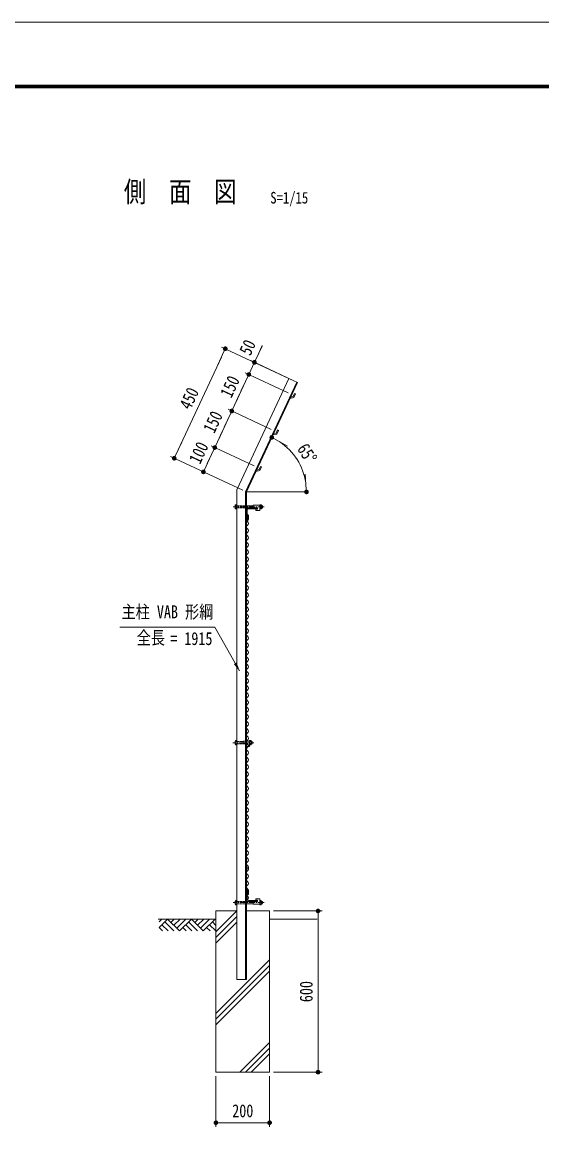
# Model space of a CAD drawing. Units: millimetres, scale not verified. Extents: x -4455 to 4455, y -3150 to 3150.
# Drawn here: x -343 to 1592, y -1005 to 3150 of the extents above; entities that cross this region are included whole.
import ezdxf
from ezdxf.enums import TextEntityAlignment as Align

# ---------------------------------------------------------------- set-up
doc = ezdxf.new("R2010")
doc.units = ezdxf.units.MM
doc.header["$LTSCALE"] = 30
doc.linetypes.add('USER2', pattern=[1.125, 0.75, -0.125, 0.125, -0.125])
doc.linetypes.add('USER4', pattern=[0.1875, 0.125, -0.0625])
for name, color, linetype, lineweight in [('0-0_D-STR-TXT', 3, 'Continuous', 13), ('0-1_D-STR2', 2, 'Continuous', 13), ('0-2_D-STR-DIM', 4, 'Continuous', 13), ('0-3_D-BMK', 2, 'USER2', 13), ('0-4_D-STR1', 1, 'Continuous', 18), ('0-5_D-STR3', 3, 'Continuous', 13), ('0-6_GL', 7, 'Continuous', 9), ('0-A_0', 7, 'Continuous', 9), ('0-B_4基礎', 4, 'Continuous', 18), ('0-C_1部材', 3, 'Continuous', 18), ('0-E_SUNPOU', 1, 'Continuous', 18), ('0-F_7詳細', 3, 'Continuous', 18), ('1-1_AMI', 3, 'Continuous', 18), ('1-2_D-TTL', 7, 'Continuous', 9)]:
    doc.layers.add(name, color=color, linetype=linetype, lineweight=lineweight)
doc.layers.add('0-8_D-TTL-TXT', color=7, linetype='Continuous')
doc.styles.add('ＭＳ ゴシック', font='')
doc.styles.get('ＭＳ ゴシック').set_extended_font_data('MS Gothic')

# ---------------------------------------------------------------- blocks, each defined once
blk = doc.blocks.new('M1')
at = {"layer": '0-E_SUNPOU'}
blk.add_line((-7.5, 0), (-57.86, 0), dxfattribs=at)
for points in [[(0, 0), (-7.5, 0), (-7.44, 0.94)], [(0, 0), (-7.44, -0.94), (-7.5, 0)], [(0, 0), (-7.44, 0.94), (-7.26, 1.87)], [(0, 0), (-7.26, -1.87), (-7.44, -0.94)], [(0, 0), (-7.26, 1.87), (-6.97, 2.76)], [(0, 0), (-6.97, -2.76), (-7.26, -1.87)], [(0, 0), (-6.97, 2.76), (-6.57, 3.61)], [(0, 0), (-6.57, -3.61), (-6.97, -2.76)], [(0, 0), (-6.57, 3.61), (-6.07, 4.41)], [(0, 0), (-6.07, -4.41), (-6.57, -3.61)], [(0, 0), (-6.07, 4.41), (-5.47, 5.13)], [(0, 0), (-5.47, -5.13), (-6.07, -4.41)], [(0, 0), (-5.47, 5.13), (-4.78, 5.78)], [(0, 0), (-4.78, -5.78), (-5.47, -5.13)], [(0, 0), (-4.78, 5.78), (-4.02, 6.33)], [(0, 0), (-4.02, -6.33), (-4.78, -5.78)], [(0, 0), (-4.02, 6.33), (-3.19, 6.79)], [(0, 0), (-3.19, -6.79), (-4.02, -6.33)], [(0, 0), (-3.19, 6.79), (-2.32, 7.13)], [(0, 0), (-2.32, -7.13), (-3.19, -6.79)], [(0, 0), (-2.32, 7.13), (-1.41, 7.37)], [(0, 0), (-1.41, -7.37), (-2.32, -7.13)], [(0, 0), (-1.41, 7.37), (-0.47, 7.49)], [(0, 0), (-0.47, -7.49), (-1.41, -7.37)], [(0, 0), (-0.47, 7.49), (0.47, 7.49)], [(0, 0), (0.47, -7.49), (-0.47, -7.49)], [(0, 0), (0.47, 7.49), (1.41, 7.37)], [(0, 0), (1.41, 7.37), (2.32, 7.13)], [(0, 0), (2.32, 7.13), (3.19, 6.79)], [(0, 0), (3.19, 6.79), (4.02, 6.33)], [(0, 0), (4.02, 6.33), (4.78, 5.78)], [(0, 0), (4.78, 5.78), (5.47, 5.13)], [(0, 0), (5.47, 5.13), (6.07, 4.41)], [(0, 0), (6.07, 4.41), (6.57, 3.61)], [(0, 0), (6.57, 3.61), (6.97, 2.76)], [(0, 0), (6.97, 2.76), (7.26, 1.87)], [(0, 0), (7.26, 1.87), (7.44, 0.94)], [(0, 0), (7.44, 0.94), (7.5, 0)], [(0, 0), (1.41, -7.37), (0.47, -7.49)], [(0, 0), (2.32, -7.13), (1.41, -7.37)], [(0, 0), (3.19, -6.79), (2.32, -7.13)], [(0, 0), (4.02, -6.33), (3.19, -6.79)], [(0, 0), (4.78, -5.78), (4.02, -6.33)], [(0, 0), (5.47, -5.13), (4.78, -5.78)], [(0, 0), (6.07, -4.41), (5.47, -5.13)], [(0, 0), (6.57, -3.61), (6.07, -4.41)], [(0, 0), (6.97, -2.76), (6.57, -3.61)], [(0, 0), (7.26, -1.87), (6.97, -2.76)], [(0, 0), (7.44, -0.94), (7.26, -1.87)], [(0, 0), (7.5, 0), (7.44, -0.94)]]:
    blk.add_solid(points, dxfattribs=at)
blk = doc.blocks.new('GL-マーク')
at = {"layer": '0-A_0', "color": 1, "lineweight": 18}
for p, q in [((-418.12, -21.21), (-396.91, 0)), ((-418.12, -63.64), (-354.48, 0)), ((-354.48, 0), (-265.86, -88.62)), ((-304.52, 0), (-329.5, -24.98)), ((-262.09, 0), (-308.29, -46.2)), ((-219.67, 0), (-287.08, -67.41)), ((-177.24, 0), (-265.86, -88.62)), ((-177.24, 0), (-88.62, -88.62)), ((-127.28, 0), (-152.26, -24.98)), ((-84.85, 0), (-131.05, -46.19)), ((-42.43, 0), (-109.83, -67.41)), ((0, 0), (-88.62, -88.62)), ((-418.12, -63.64), (-393.14, -88.62)), ((-396.91, -42.43), (-350.71, -88.62)), ((-375.7, -21.21), (-308.29, -88.62)), ((-240.88, -63.64), (-215.9, -88.62)), ((-219.67, -42.43), (-173.47, -88.62)), ((-198.45, -21.21), (-131.05, -88.62)), ((-38.66, -88.62), (-63.64, -63.64)), ((3.77, -88.62), (-42.43, -42.43)), ((4.99, -47.42), (-21.21, -21.21))]:
    blk.add_line(p, q, dxfattribs=at)

msp = doc.modelspace()

# ---------------------------------------------------------------- linework, layer by layer
at = {"layer": '0-0_D-STR-TXT'}
msp.add_lwpolyline([(21.1, 898.57), (374.93, 898.57), (466.4, 736.22)], dxfattribs=at)
msp.add_solid([(467.53, 734.22), (445.38, 761.33), (455.81, 767.21)], dxfattribs=at)
at = {"layer": '0-1_D-STR2'}
for centre, radius, start, end in [((499.92, 1298.19), 7.56, 118.07249, 241.92751), ((492.81, 1311.52), 7.56, 298.07249, 61.92751), ((492.81, 1284.86), 7.56, 298.07249, 61.92751), ((499.92, 1271.52), 7.56, 118.07249, 241.92751), ((499.92, 1244.86), 7.56, 118.07249, 241.92751), ((492.81, 1258.19), 7.56, 298.07249, 61.92751), ((499.92, 1218.19), 7.56, 118.07249, 241.92751), ((492.81, 1231.52), 7.56, 298.07249, 61.92751), ((492.81, 1204.86), 7.56, 298.07249, 61.92751), ((499.92, 1191.52), 7.56, 118.07249, 241.92751), ((499.92, 1164.86), 7.56, 118.07249, 241.92751), ((492.81, 1178.19), 7.56, 298.07249, 61.92751), ((499.92, 1138.19), 7.56, 118.07249, 241.92751), ((492.81, 1151.52), 7.56, 298.07249, 61.92751), ((492.81, 1124.86), 7.56, 298.07249, 61.92751), ((499.92, 1111.52), 7.56, 118.07249, 241.92751), ((499.92, 1084.86), 7.56, 118.07249, 241.92751), ((492.81, 1098.19), 7.56, 298.07249, 61.92751), ((499.92, 1058.19), 7.56, 118.07249, 241.92751), ((492.81, 1071.52), 7.56, 298.07249, 61.92751), ((492.81, 1044.86), 7.56, 298.07249, 61.92751), ((499.92, 1031.52), 7.56, 118.07249, 241.92751), ((499.92, 1004.86), 7.56, 118.07249, 241.92751), ((492.81, 1018.19), 7.56, 298.07249, 61.92751), ((492.81, 991.52), 7.56, 298.07249, 61.92751), ((499.92, 978.19), 7.56, 118.07249, 241.92751), ((499.92, 951.52), 7.56, 118.07249, 241.92751), ((492.81, 964.86), 7.56, 298.07249, 61.92751), ((499.92, 924.86), 7.56, 118.07249, 241.92751), ((492.81, 938.19), 7.56, 298.07249, 61.92751), ((492.81, 911.52), 7.56, 298.07249, 61.92751), ((499.92, 898.19), 7.56, 118.07249, 241.92751), ((499.92, 871.52), 7.56, 118.07249, 241.92751), ((492.81, 884.86), 7.56, 298.07249, 61.92751), ((499.92, 844.86), 7.56, 118.07249, 241.92751), ((492.81, 858.19), 7.56, 298.07249, 61.92751), ((492.81, 831.52), 7.56, 298.07249, 61.92751), ((499.92, 818.19), 7.56, 118.07249, 241.92751), ((499.92, 791.52), 7.56, 118.07249, 241.92751), ((492.81, 804.86), 7.56, 298.07249, 61.92751), ((499.92, 764.86), 7.56, 118.07249, 241.92751), ((492.81, 778.19), 7.56, 298.07249, 61.92751), ((492.81, 751.52), 7.56, 298.07249, 61.92751), ((499.92, 738.19), 7.56, 118.07249, 241.92751), ((499.92, 711.52), 7.56, 118.07249, 241.92751), ((492.81, 724.86), 7.56, 298.07249, 61.92751), ((499.92, 684.86), 7.56, 118.07249, 241.92751), ((492.81, 698.19), 7.56, 298.07249, 61.92751), ((492.81, 671.52), 7.56, 298.07249, 61.92751), ((499.92, 658.19), 7.56, 118.07249, 241.92751), ((499.92, 631.52), 7.56, 118.07249, 241.92751), ((492.81, 644.86), 7.56, 298.07249, 61.92751), ((492.81, 618.19), 7.56, 298.07249, 61.92751), ((499.92, 604.86), 7.56, 118.07249, 241.92751), ((499.92, 578.19), 7.56, 118.07249, 241.92751), ((492.81, 591.52), 7.56, 298.07249, 61.92751), ((499.92, 551.52), 7.56, 118.07249, 241.92751), ((492.81, 564.86), 7.56, 298.07249, 61.92751), ((492.81, 538.19), 7.56, 298.07249, 61.92751), ((499.92, 524.86), 7.56, 118.07249, 241.92751), ((499.92, 498.19), 7.56, 118.07249, 241.92751), ((492.81, 511.52), 7.56, 298.07249, 61.92751), ((499.92, 471.52), 7.56, 118.07249, 241.92751), ((492.81, 484.86), 7.56, 298.07249, 61.92751), ((492.81, 458.19), 7.56, 298.07249, 61.92751), ((499.92, 444.86), 7.56, 118.07249, 241.92751), ((499.92, 418.19), 7.56, 118.07249, 241.92751), ((492.81, 431.52), 7.56, 298.07249, 61.92751), ((499.92, 391.52), 7.56, 118.07249, 241.92751), ((492.81, 404.86), 7.56, 298.07249, 61.92751), ((492.81, 378.19), 7.56, 298.07249, 61.92751), ((499.92, 364.86), 7.56, 118.07249, 241.92751), ((499.92, 338.19), 7.56, 118.07249, 241.92751), ((492.81, 351.52), 7.56, 298.07249, 61.92751), ((499.92, 311.52), 7.56, 118.07249, 241.92751), ((499.92, 284.86), 7.56, 118.07249, 241.92751), ((492.81, 324.86), 7.56, 298.07249, 61.92751), ((492.81, 298.19), 7.56, 298.07249, 61.92751), ((499.92, 258.19), 7.56, 118.07249, 241.92751), ((492.81, 271.52), 7.56, 298.07249, 61.92751), ((492.81, 244.86), 7.56, 298.07249, 61.92751), ((499.92, 231.52), 7.56, 118.07249, 241.92751), ((499.92, 204.86), 7.56, 118.07249, 241.92751), ((492.81, 218.19), 7.56, 298.07249, 61.92751), ((499.92, 178.19), 7.56, 118.07249, 241.92751), ((492.81, 191.52), 7.56, 298.07249, 61.92751), ((492.81, 164.86), 7.56, 298.07249, 61.92751), ((499.92, 151.52), 7.56, 118.07249, 241.92751), ((499.92, 124.86), 7.56, 118.07249, 241.92751), ((492.81, 138.19), 7.56, 298.07249, 61.92751), ((499.92, 98.19), 7.56, 118.07249, 241.92751), ((492.81, 111.52), 7.56, 298.07249, 61.92751), ((492.81, 84.86), 7.56, 298.07249, 61.92751), ((499.92, 71.52), 7.56, 118.07249, 241.92751), ((499.92, 44.86), 7.56, 118.07249, 241.92751), ((492.81, 58.19), 7.56, 298.07249, 61.92751), ((499.92, 18.19), 7.56, 118.07249, 241.92751), ((492.81, 31.52), 7.56, 298.07249, 61.92751), ((492.81, 4.86), 7.56, 298.07249, 61.92751), ((496.98, 1.52), 3.39, 259.61114, 100.38886), ((492.81, -1.81), 7.56, 298.07249, 61.92751), ((499.92, -15.14), 7.56, 118.07249, 241.92751), ((499.92, -41.81), 7.56, 118.07249, 241.92751), ((492.81, -28.48), 7.56, 298.07249, 61.92751), ((492.81, -55.14), 7.56, 298.07249, 61.92751)]:
    msp.add_arc(centre, radius, start, end, dxfattribs=at)
at = {"layer": '0-2_D-STR-DIM', "color": 1, "lineweight": 18}
for p, q in [((668.75, 1816.33), (399.89, 1941.7)), ((536.82, 1915.92), (551.4, 1947.18)), ((398.91, 1904.09), (237.89, 1558.79)), ((501.11, 1839.33), (522.24, 1884.65)), ((668.75, 1816.33), (508.65, 1890.99)), ((647.62, 1771.01), (487.52, 1845.67)), ((647.62, 1771.01), (487.52, 1845.67)), ((486.53, 1808.06), (452.3, 1734.65)), ((486.53, 1808.06), (471.95, 1776.8)), ((584.23, 1635.07), (424.13, 1709.73)), ((584.23, 1635.07), (424.13, 1709.73)), ((423.14, 1672.12), (388.91, 1598.71)), ((520.83, 1499.12), (360.73, 1573.78)), ((520.83, 1499.12), (360.73, 1573.78)), ((478.57, 1408.49), (209.71, 1533.86)), ((359.75, 1536.17), (346.65, 1508.08)), ((478.57, 1408.49), (318.47, 1483.15)), ((593.62, -157.85), (774.11, -157.85)), ((759.11, -192.35), (759.11, -723.35)), ((378.62, -772.85), (378.62, -960.97)), ((578.62, -772.85), (578.62, -960.97)), ((593.62, -757.85), (774.11, -757.85)), ((413.12, -945.97), (544.12, -945.97))]:
    msp.add_line(p, q, dxfattribs=at)
at = {"layer": '0-2_D-STR-DIM', "color": 1}
msp.add_line((492.17, 1402.15), (716.39, 1402.15), dxfattribs=at)
at = {"layer": '0-2_D-STR-DIM', "color": 1, "lineweight": 18}
msp.add_arc((492.17, 1402.15), 224, 8.83339, 56.16672, dxfattribs=at)
at = {"layer": '0-3_D-BMK'}
for p, q in [((557.86, 1346.6), (442.41, 1346.6)), ((519.79, 468.58), (441.29, 468.58)), ((557.86, -126.69), (442.41, -126.69))]:
    msp.add_line(p, q, dxfattribs=at)
at = {"layer": '0-4_D-STR1'}
for p, q in [((650.62, 1824.78), (457.17, 1409.91)), ((679.63, 1811.26), (489.17, 1402.82)), ((682.35, 1809.99), (492.17, 1402.15)), ((654.64, 1750.58), (668.77, 1753.76)), ((656.78, 1755.16), (665.98, 1757.23)), ((675.1, 1767.32), (668.77, 1753.76)), ((593.38, 1619.21), (602.59, 1621.29)), ((608.08, 1633.07), (602.59, 1621.29)), ((611.7, 1631.38), (605.38, 1617.82)), ((611.7, 1631.38), (608.08, 1633.07)), ((591.25, 1614.63), (605.38, 1617.82)), ((527.86, 1478.69), (541.99, 1481.87)), ((529.99, 1483.27), (539.19, 1485.34)), ((548.31, 1495.43), (541.99, 1481.87)), ((457.17, 1409.91), (457.17, -412.85)), ((489.17, 1402.82), (489.17, -412.85)), ((492.17, 1402.15), (492.17, -412.85)), ((492.17, 1302.15), (492.17, 1337.15)), ((495.17, 1304.15), (495.17, 1334.15)), ((499.67, 1342.15), (524.67, 1342.15)), ((500.17, 1339.15), (530.17, 1339.15)), ((532.17, 1342.15), (532.17, 1341.15)), ((492.17, 1296.96), (495.9, 1302.37)), ((492.17, 1302.15), (493.17, 1302.15)), ((492.17, 1289.91), (499.9, 1301.12)), ((495.9, 1316.2), (495.9, 1302.37)), ((499.9, 1316.2), (495.9, 1316.2)), ((499.9, 1316.2), (499.9, 1301.12)), ((492.17, -70), (499.9, -81.2)), ((492.17, -77.04), (495.9, -82.45)), ((492.17, -82.24), (493.17, -82.24)), ((492.17, -82.24), (492.17, -117.24)), ((495.9, -96.29), (495.9, -82.45)), ((499.9, -96.29), (499.9, -81.2)), ((495.17, -84.24), (495.17, -114.24)), ((499.9, -96.29), (495.9, -96.29)), ((499.67, -122.24), (524.67, -122.24)), ((500.17, -119.24), (530.17, -119.24)), ((532.17, -122.24), (532.17, -121.24)), ((492.17, -412.85), (457.17, -412.85))]:
    msp.add_line(p, q, dxfattribs=at)
for points in [[(675.1, 1767.32), (671.47, 1769.02), (665.98, 1757.23)], [(548.31, 1495.43), (544.69, 1497.12), (539.19, 1485.34)]]:
    msp.add_lwpolyline(points, dxfattribs=at)
for centre, radius, start, end in [((497.17, 1337.15), 5, 90, 180), ((500.17, 1334.15), 5, 90, 180), ((530.17, 1341.15), 2, 270, 0), ((493.17, 1304.15), 2, 270, 0), ((493.17, -84.24), 2, 0, 90), ((497.17, -117.24), 5, 180, 270), ((500.17, -114.24), 5, 180, 270), ((530.17, -121.24), 2, 0, 90)]:
    msp.add_arc(centre, radius, start, end, dxfattribs=at)
at = {"layer": '0-5_D-STR3'}
for p, q in [((450.77, 1352.52), (451.88, 1354.44)), ((450.77, 1352.52), (450.77, 1340.68)), ((451.45, 1350.6), (457.17, 1350.6)), ((451.45, 1342.6), (457.17, 1342.6)), ((451.88, 1354.44), (457.17, 1354.44)), ((457.17, 1354.44), (457.17, 1338.76)), ((487.26, 1342.6), (516.98, 1342.6)), ((492.17, 1350.6), (517.02, 1350.6)), ((516.98, 1352.92), (541.98, 1352.92)), ((516.98, 1352.92), (516.98, 1342.42)), ((516.98, 1342.42), (531.73, 1342.42)), ((526.98, 1337.92), (531.73, 1337.92)), ((526.98, 1337.92), (526.98, 1332.92)), ((526.98, 1332.92), (541.98, 1332.92)), ((541.98, 1338.76), (541.98, 1354.44)), ((541.98, 1352.92), (541.98, 1332.92)), ((547.69, 1350.6), (541.98, 1350.6)), ((547.69, 1342.6), (541.98, 1342.6)), ((547.27, 1338.76), (541.98, 1338.76)), ((548.38, 1340.68), (547.27, 1338.76)), ((548.38, 1340.68), (548.38, 1352.52)), ((450.77, 474.5), (451.87, 476.42)), ((450.77, 462.66), (450.77, 474.5)), ((450.77, 462.66), (451.87, 460.74)), ((451.45, 472.58), (457.17, 472.58)), ((451.45, 464.58), (457.17, 464.58)), ((451.87, 476.42), (457.17, 476.42)), ((451.87, 460.74), (457.17, 460.74)), ((457.17, 460.74), (457.17, 476.42)), ((490.04, 459.9), (493.99, 459.9)), ((492.17, 474.9), (504.24, 474.9)), ((492.17, 464.4), (493.99, 464.4)), ((504.24, 460.74), (504.24, 476.42)), ((504.24, 474.9), (504.24, 454.9)), ((509.95, 472.58), (504.24, 472.58)), ((509.95, 464.58), (504.24, 464.58)), ((509.53, 460.74), (504.24, 460.74)), ((510.64, 462.66), (509.53, 460.74)), ((510.64, 462.66), (510.64, 474.5)), ((510.64, 472.58), (514.19, 472.58)), ((510.64, 464.58), (514.19, 464.58)), ((514.19, 464.58), (514.19, 472.58)), ((490.04, 454.9), (504.24, 454.9)), ((450.77, -132.61), (450.77, -120.77)), ((451.45, -122.69), (457.17, -122.69)), ((457.17, -134.53), (457.17, -118.85)), ((487.26, -122.69), (516.98, -122.69)), ((516.98, -133.01), (516.98, -122.51)), ((516.98, -122.51), (531.73, -122.51)), ((526.98, -113.01), (541.98, -113.01)), ((526.98, -118.01), (526.98, -113.01)), ((526.98, -118.01), (531.73, -118.01)), ((541.98, -133.01), (541.98, -113.01)), ((547.27, -118.85), (541.98, -118.85)), ((541.98, -118.85), (541.98, -134.53)), ((547.69, -122.69), (541.98, -122.69)), ((548.38, -120.77), (547.27, -118.85)), ((548.38, -120.77), (548.38, -132.61)), ((450.77, -132.61), (451.88, -134.53)), ((451.45, -130.69), (457.17, -130.69)), ((451.88, -134.53), (457.17, -134.53)), ((492.17, -130.69), (517.02, -130.69)), ((516.98, -133.01), (541.98, -133.01)), ((547.69, -130.69), (541.98, -130.69))]:
    msp.add_line(p, q, dxfattribs=at)
at = {"layer": '0-5_D-STR3', "color": 1, "linetype": 'USER4'}
for p, q in [((457.17, 1350.6), (492.17, 1350.6)), ((457.17, 1342.6), (492.17, 1342.6)), ((457.17, 472.58), (480.04, 472.58)), ((457.17, 464.58), (480.04, 464.58)), ((480.04, 474.9), (480.04, 464.4)), ((480.04, 474.9), (492.17, 474.9)), ((480.04, 464.4), (492.17, 464.4)), ((490.04, 459.9), (490.04, 454.9)), ((457.17, -122.69), (492.17, -122.69)), ((457.17, -130.69), (492.17, -130.69))]:
    msp.add_line(p, q, dxfattribs=at)
at = {"layer": '0-5_D-STR3', "color": 1}
for p, q in [((510.64, 471.78), (514.59, 471.78)), ((510.64, 465.38), (514.59, 465.38))]:
    msp.add_line(p, q, dxfattribs=at)
at = {"layer": '0-5_D-STR3'}
for points in [[(450.77, 1340.68), (451.88, 1338.76), (457.17, 1338.76)], [(548.38, 1352.52), (547.27, 1354.44), (541.98, 1354.44)], [(510.64, 474.5), (509.53, 476.42), (504.24, 476.42)], [(450.77, -120.77), (451.88, -118.85), (457.17, -118.85)], [(548.38, -132.61), (547.27, -134.53), (541.98, -134.53)]]:
    msp.add_lwpolyline(points, dxfattribs=at)
for centre, radius, start, end in [((453.8, 1352.52), 3.03, 180, 219.3382), ((462.77, 1346.6), 12, 160.52878, 199.47122), ((453.8, 1340.68), 3.03, 140.6618, 180), ((531.73, 1340.17), 2.25, 270, 90), ((545.35, 1352.52), 3.03, 320.6618, 0), ((536.38, 1346.6), 12, 340.52878, 19.47122), ((545.35, 1340.68), 3.03, 0, 39.3382), ((547.59, 1346.6), 5.97, 277.58062, 82.41938), ((453.8, 474.5), 3.03, 180, 219.3382), ((462.77, 468.58), 12, 160.52878, 199.47122), ((453.8, 462.66), 3.03, 140.6618, 180), ((493.99, 462.15), 2.25, 270, 90), ((507.61, 474.5), 3.03, 320.6618, 0), ((498.64, 468.58), 12, 340.52878, 19.47122), ((507.61, 462.66), 3.03, 0, 39.3382), ((507.26, 468.58), 8, 330, 30), ((453.8, -120.77), 3.03, 180, 219.3382), ((462.77, -126.69), 12, 160.52878, 199.47122), ((531.73, -120.26), 2.25, 270, 90), ((545.35, -120.77), 3.03, 320.6618, 0), ((536.38, -126.69), 12, 340.52878, 19.47122), ((547.59, -126.69), 5.97, 277.58062, 82.41938), ((453.8, -132.61), 3.03, 140.6618, 180), ((545.35, -132.61), 3.03, 0, 39.3382)]:
    msp.add_arc(centre, radius, start, end, dxfattribs=at)
at = {"layer": '0-6_GL'}
for p, q in [((163.9, -187.85), (378.62, -187.85)), ((755.54, -187.85), (578.62, -187.85))]:
    msp.add_line(p, q, dxfattribs=at)
at = {"layer": '0-B_4基礎', "color": 7, "lineweight": 9}
for p, q in [((378.62, -757.85), (378.62, -157.85)), ((378.62, -157.85), (457.17, -157.85)), ((492.17, -157.85), (578.62, -157.85)), ((578.62, -757.85), (578.62, -157.85)), ((378.62, -757.85), (578.62, -757.85))]:
    msp.add_line(p, q, dxfattribs=at)
at = {"layer": '0-B_4基礎'}
for p, q in [((378.62, -235.62), (456.39, -157.85)), ((378.62, -256.83), (457.17, -178.28)), ((378.62, -278.05), (457.17, -199.5)), ((378.62, -539.08), (578.62, -339.08)), ((378.62, -560.29), (578.62, -360.29)), ((378.62, -581.51), (578.62, -381.51)), ((467.67, -757.85), (578.62, -646.9)), ((488.88, -757.85), (578.62, -668.11)), ((510.1, -757.85), (578.62, -689.33))]:
    msp.add_line(p, q, dxfattribs=at)
at = {"layer": '0-C_1部材', "color": 7, "lineweight": 9}
for p, q in [((650.62, 1824.78), (682.35, 1809.99)), ((497.17, 1342.15), (532.17, 1342.15)), ((497.17, -122.24), (532.17, -122.24))]:
    msp.add_line(p, q, dxfattribs=at)
at = {"layer": '0-F_7詳細', "color": 7, "lineweight": 9}
msp.add_line((492.17, 459.9), (492.17, 454.9), dxfattribs=at)
at = {"layer": '1-1_AMI'}
for centre, start, end in [((499.92, -68.48), 118.07249, 241.92751), ((492.81, -81.81), 298.07249, 61.92751), ((499.92, -95.14), 118.07249, 241.92751), ((492.81, -108.48), 298.07249, 61.92751)]:
    msp.add_arc(centre, 7.56, start, end, dxfattribs=at)
at = {"layer": '1-2_D-TTL', "color": 2, "lineweight": 18}
msp.add_lwpolyline([(-4454.83, 3150.38), (4454.87, 3150.38), (4454.87, -3150.04), (-4454.83, -3150.04)], close=True, dxfattribs=at)
at = {"layer": '1-2_D-TTL'}
for points in [[(-4168.44, 2917.03), (4168.49, 2917.03), (4168.49, -2916.7), (-4168.44, -2916.7)], [(-4165.79, 2914.38), (4165.84, 2914.38), (4165.84, -2914.04), (-4165.79, -2914.04)], [(-4163.14, 2911.73), (4163.19, 2911.73), (4163.19, -2911.39), (-4163.14, -2911.39)], [(-4160.49, 2909.08), (4160.53, 2909.08), (4160.53, -2908.74), (-4160.49, -2908.74)], [(-4157.84, 2906.43), (4157.88, 2906.43), (4157.88, -2906.09), (-4157.84, -2906.09)]]:
    msp.add_lwpolyline(points, close=True, dxfattribs=at)

# ---------------------------------------------------------------- block references
at = {"layer": '0-2_D-STR-DIM', "xscale": 1.15, "yscale": 1.15}
for p, rotation in [((413.49, 1935.36), 65), ((522.24, 1884.65), 245), ((501.11, 1839.33), 65), ((501.11, 1839.33), 65), ((437.72, 1703.39), 245), ((437.72, 1703.39), 65), ((374.33, 1567.44), 245), ((223.31, 1527.52), 245), ((586.83, 1605.17), 150.58336), ((332.07, 1476.81), 245), ((374.33, 1567.44), 65), ((716.17, 1402.15), 274.41676), ((759.11, -157.85), 90), ((759.11, -757.85), 270), ((378.62, -945.97), 180)]:
    msp.add_blockref('M1', p, dxfattribs=dict(at, rotation=rotation))
msp.add_blockref('M1', (578.62, -945.97), dxfattribs=at)
at = {"layer": '0-6_GL', "xscale": 0.5, "yscale": 0.5}
msp.add_blockref('GL-マーク', (375.96, -188), dxfattribs=at)

# ---------------------------------------------------------------- texts
at = {"layer": '0-0_D-STR-TXT', "style": 'ＭＳ ゴシック', "width": 0.8}
for s, p in [('主柱 VAB 形綱', (27.4, 917.37)), ('全長', (83.64, 820.69)), ('= 1915', (208.37, 817.71))]:
    msp.add_text(s, height=48.17, dxfattribs=at).set_placement(p, align=Align.BOTTOM_LEFT)
at = {"layer": '0-2_D-STR-DIM', "color": 3, "style": 'ＭＳ ゴシック', "width": 0.8}
for s, rotation, p in [('50', 65, (520.09, 1900.47)), ('150', 65, (448.93, 1742.5)), ('450', 65, (296.79, 1698.71)), ('150', 65, (385.63, 1610.94)), ('100', 65, (332.57, 1496.4)), ('65°', 302.5, (667, 1555.32)), ('600', 90, (753.37, -497.25))]:
    msp.add_text(s, height=48.17, rotation=rotation, dxfattribs=at).set_placement(p, align=Align.BOTTOM_LEFT)
msp.add_text('200', height=48.17, dxfattribs=at).set_placement((439.42, -940.22), align=Align.BOTTOM_LEFT)
at = {"layer": '0-8_D-TTL-TXT', "style": 'ＭＳ ゴシック', "width": 0.8}
msp.add_text('側\u3000面\u3000図', height=76.98, dxfattribs=at).set_placement((35.46, 2458.4), align=Align.BOTTOM_LEFT)
at = {"layer": '0-8_D-TTL-TXT', "color": 3, "style": 'ＭＳ ゴシック', "width": 0.8}
msp.add_text('S=1/15', height=43.33, dxfattribs=at).set_placement((581.05, 2462.78), align=Align.BOTTOM_LEFT)

doc.saveas('drawing.dxf')
